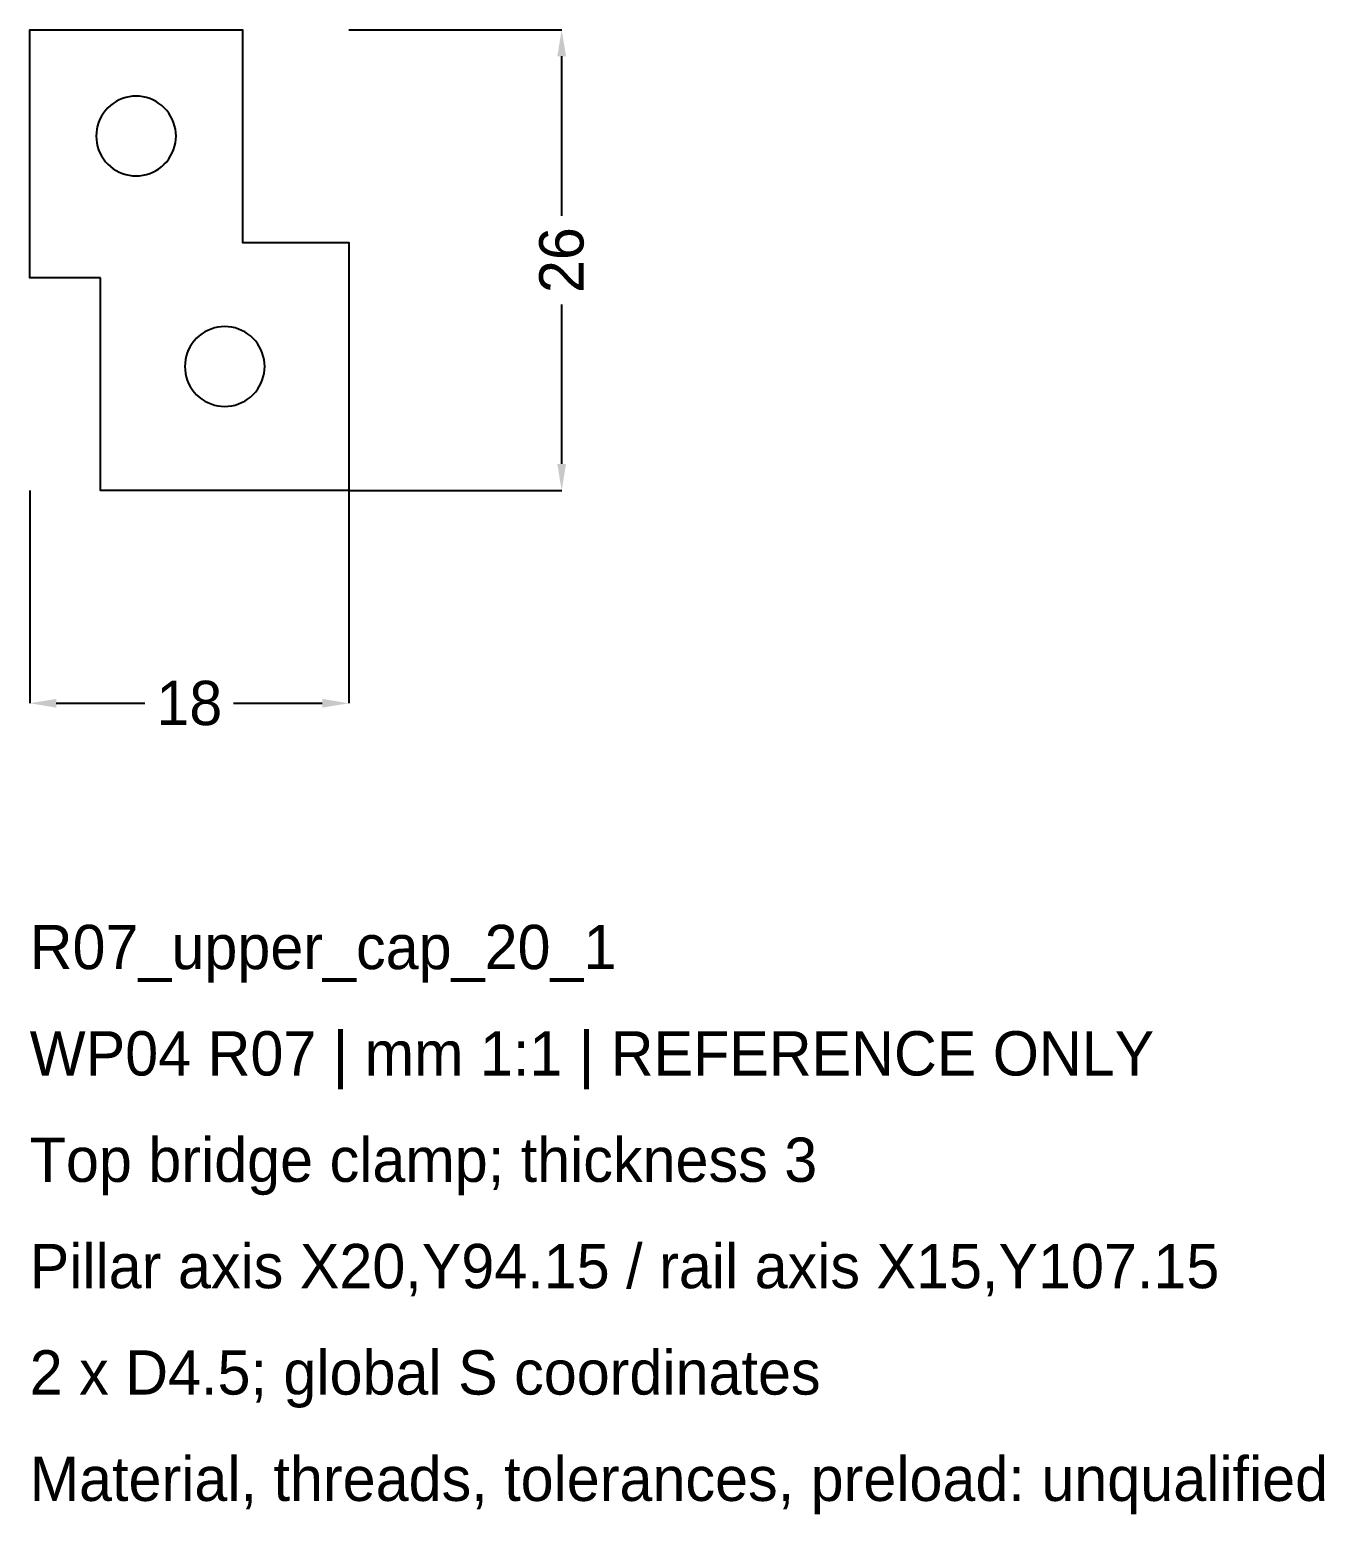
# Model space of a CAD drawing. Header units: millimetres. Extents: x 0 to 1218, y -458 to 26.
# Drawn here: x 0 to 73, y -57.8 to 26 of the extents above; entities that cross this region are included whole.
import ezdxf

# ---------------------------------------------------------------- set-up
doc = ezdxf.new("R2010")
doc.units = ezdxf.units.MM
for name, color, linetype in [('DIMENSIONS', 2, 'Continuous'), ('GEOMETRY', 7, 'Continuous'), ('NOTES', 3, 'Continuous')]:
    doc.layers.add(name, color=color, linetype=linetype)
doc.dimstyles.get("Standard").update_dxf_attribs({"dimtxt": 2.5, "dimasz": 2.5, "dimexe": 1.25, "dimexo": 0.625, "dimtad": 1, "dimcen": 2.5, "dimazin": 3, "dimtfac": 1, "dimtmove": 0, "dimatfit": 3})

# ---------------------------------------------------------------- blocks, each defined once
blk = doc.blocks.new('_CLOSEDFILLED')
at = {"color": 0, "linetype": 'BYBLOCK'}
blk.add_solid([(-1, 0.164), (0, 0), (-1, -0.164)], dxfattribs=at)
blk = doc.blocks.new('*D1')
for p, q in [((0, 0), (0, -12)), ((18, 0), (18, -12)), ((1.5, -12), (6.5, -12)), ((11.5, -12), (16.5, -12))]:
    blk.add_line(p, q)
at = {"layer": 'Defpoints'}
for p in [(0, 0), (18, 0), (0, -12)]:
    blk.add_point(p, dxfattribs=at)
at = {"layer": 'DIMENSIONS', "xscale": 1.5, "yscale": 1.5, "rotation": 180}
blk.add_blockref('_CLOSEDFILLED', (0, -12), dxfattribs=at)
at = {"layer": 'DIMENSIONS', "xscale": 1.5, "yscale": 1.5}
blk.add_blockref('_CLOSEDFILLED', (18, -12), dxfattribs=at)
at = {"layer": 'DIMENSIONS', "insert": (9, -12), "char_height": 2.5, "attachment_point": 5}
blk.add_mtext('18', dxfattribs=at)
blk = doc.blocks.new('*D2')
for p, q in [((18, 26), (30, 26)), ((30, 15.5), (30, 24.5)), ((30, 1.5), (30, 10.5)), ((18, 0), (30, 0))]:
    blk.add_line(p, q)
at = {"layer": 'Defpoints'}
for p in [(18, 26), (18, 0), (30, 0)]:
    blk.add_point(p, dxfattribs=at)
at = {"layer": 'DIMENSIONS', "xscale": 1.5, "yscale": 1.5}
for p, rotation in [((30, 26), 90), ((30, 0), 270)]:
    blk.add_blockref('_CLOSEDFILLED', p, dxfattribs=dict(at, rotation=rotation))
at = {"layer": 'DIMENSIONS', "insert": (30, 13), "char_height": 2.5, "attachment_point": 5, "rotation": 90}
blk.add_mtext('26', dxfattribs=at)

msp = doc.modelspace()

# ---------------------------------------------------------------- linework, layer by layer
at = {"layer": 'GEOMETRY'}
for points in [[(4, 12), (3.75, 12), (3.5, 12), (3.25, 12), (3, 12), (2.75, 12), (2.5, 12), (2.25, 12), (2, 12), (1.75, 12), (1.5, 12), (1.25, 12), (1, 12), (0.75, 12), (0.5, 12), (0.25, 12), (0, 12), (0, 12.25), (0, 12.5), (0, 12.75), (0, 13), (0, 13.25), (0, 13.5), (0, 13.75), (0, 14), (0, 14.25), (0, 14.5), (0, 14.75), (0, 15), (0, 15.25), (0, 15.5), (0, 15.75), (0, 16), (0, 16.25), (0, 16.5), (0, 16.75), (0, 17), (0, 17.25), (0, 17.5), (0, 17.75), (0, 18), (0, 18.25), (0, 18.5), (0, 18.75), (0, 19), (0, 19.25), (0, 19.5), (0, 19.75), (0, 20), (0, 20.25), (0, 20.5), (0, 20.75), (0, 21), (0, 21.25), (0, 21.5), (0, 21.75), (0, 22), (0, 22.25), (0, 22.5), (0, 22.75), (0, 23), (0, 23.25), (0, 23.5), (0, 23.75), (0, 24), (0, 24.25), (0, 24.5), (0, 24.75), (0, 25), (0, 25.25), (0, 25.5), (0, 25.75), (0, 26), (0.25, 26), (0.5, 26), (0.75, 26), (1, 26), (1.25, 26), (1.5, 26), (1.75, 26), (2, 26), (2.25, 26), (2.5, 26), (2.75, 26), (3, 26), (3.25, 26), (3.5, 26), (3.75, 26), (4, 26), (4.25, 26), (4.5, 26), (4.75, 26), (5, 26), (5.25, 26), (5.5, 26), (5.75, 26), (6, 26), (6.25, 26), (6.5, 26), (6.75, 26), (7, 26), (7.25, 26), (7.5, 26), (7.75, 26), (8, 26), (8.25, 26), (8.5, 26), (8.75, 26), (9, 26), (9.25, 26), (9.5, 26), (9.75, 26), (10, 26), (10.25, 26), (10.5, 26), (10.75, 26), (11, 26), (11.25, 26), (11.5, 26), (11.75, 26), (12, 26), (12, 25.75), (12, 25.5), (12, 25.25), (12, 25), (12, 24.75), (12, 24.5), (12, 24.25), (12, 24), (12, 23.75), (12, 23.5), (12, 23.25), (12, 23), (12, 22.75), (12, 22.5), (12, 22.25), (12, 22), (12, 21.75), (12, 21.5), (12, 21.25), (12, 21), (12, 20.75), (12, 20.5), (12, 20.25), (12, 20), (12, 19.75), (12, 19.5), (12, 19.25), (12, 19), (12, 18.75), (12, 18.5), (12, 18.25), (12, 18), (12, 17.75), (12, 17.5), (12, 17.25), (12, 17), (12, 16.75), (12, 16.5), (12, 16.25), (12, 16), (12, 15.75), (12, 15.5), (12, 15.25), (12, 15), (12, 14.75), (12, 14.5), (12, 14.25), (12, 14), (12.25, 14), (12.5, 14), (12.75, 14), (13, 14), (13.25, 14), (13.5, 14), (13.75, 14), (14, 14), (14.25, 14), (14.5, 14), (14.75, 14), (15, 14), (15.25, 14), (15.5, 14), (15.75, 14), (16, 14), (16.25, 14), (16.5, 14), (16.75, 14), (17, 14), (17.25, 14), (17.5, 14), (17.75, 14), (18, 14), (18, 13.75), (18, 13.5), (18, 13.25), (18, 13), (18, 12.75), (18, 12.5), (18, 12.25), (18, 12), (18, 11.75), (18, 11.5), (18, 11.25), (18, 11), (18, 10.75), (18, 10.5), (18, 10.25), (18, 10), (18, 9.75), (18, 9.5), (18, 9.25), (18, 9), (18, 8.75), (18, 8.5), (18, 8.25), (18, 8), (18, 7.75), (18, 7.5), (18, 7.25), (18, 7), (18, 6.75), (18, 6.5), (18, 6.25), (18, 6), (18, 5.75), (18, 5.5), (18, 5.25), (18, 5), (18, 4.75), (18, 4.5), (18, 4.25), (18, 4), (18, 3.75), (18, 3.5), (18, 3.25), (18, 3), (18, 2.75), (18, 2.5), (18, 2.25), (18, 2), (18, 1.75), (18, 1.5), (18, 1.25), (18, 1), (18, 0.75), (18, 0.5), (18, 0.25), (18, 0), (17.75, 0), (17.5, 0), (17.25, 0), (17, 0), (16.75, 0), (16.5, 0), (16.25, 0), (16, 0), (15.75, 0), (15.5, 0), (15.25, 0), (15, 0), (14.75, 0), (14.5, 0), (14.25, 0), (14, 0), (13.75, 0), (13.5, 0), (13.25, 0), (13, 0), (12.75, 0), (12.5, 0), (12.25, 0), (12, 0), (11.75, 0), (11.5, 0), (11.25, 0), (11, 0), (10.75, 0), (10.5, 0), (10.25, 0), (10, 0), (9.75, 0), (9.5, 0), (9.25, 0), (9, 0), (8.75, 0), (8.5, 0), (8.25, 0), (8, 0), (7.75, 0), (7.5, 0), (7.25, 0), (7, 0), (6.75, 0), (6.5, 0), (6.25, 0), (6, 0), (5.75, 0), (5.5, 0), (5.25, 0), (5, 0), (4.75, 0), (4.5, 0), (4.25, 0), (4, 0), (4, 0.25), (4, 0.5), (4, 0.75), (4, 1), (4, 1.25), (4, 1.5), (4, 1.75), (4, 2), (4, 2.25), (4, 2.5), (4, 2.75), (4, 3), (4, 3.25), (4, 3.5), (4, 3.75), (4, 4), (4, 4.25), (4, 4.5), (4, 4.75), (4, 5), (4, 5.25), (4, 5.5), (4, 5.75), (4, 6), (4, 6.25), (4, 6.5), (4, 6.75), (4, 7), (4, 7.25), (4, 7.5), (4, 7.75), (4, 8), (4, 8.25), (4, 8.5), (4, 8.75), (4, 9), (4, 9.25), (4, 9.5), (4, 9.75), (4, 10), (4, 10.25), (4, 10.5), (4, 10.75), (4, 11), (4, 11.25), (4, 11.5), (4, 11.75)], [(8.25, 20), (8.2414, 20.1961), (8.2158, 20.3907), (8.1733, 20.5823), (8.1143, 20.7695), (8.0392, 20.9509), (7.9486, 21.125), (7.8431, 21.2905), (7.7236, 21.4463), (7.591, 21.591), (7.4463, 21.7236), (7.2905, 21.8431), (7.125, 21.9486), (6.9509, 22.0392), (6.7695, 22.1143), (6.5823, 22.1733), (6.3907, 22.2158), (6.1961, 22.2414), (6, 22.25), (5.8039, 22.2414), (5.6093, 22.2158), (5.4177, 22.1733), (5.2305, 22.1143), (5.0491, 22.0392), (4.875, 21.9486), (4.7095, 21.8431), (4.5537, 21.7236), (4.409, 21.591), (4.2764, 21.4463), (4.1569, 21.2905), (4.0514, 21.125), (3.9608, 20.9509), (3.8857, 20.7695), (3.8267, 20.5823), (3.7842, 20.3907), (3.7586, 20.1961), (3.75, 20), (3.7586, 19.8039), (3.7842, 19.6093), (3.8267, 19.4177), (3.8857, 19.2305), (3.9608, 19.0491), (4.0514, 18.875), (4.1569, 18.7095), (4.2764, 18.5537), (4.409, 18.409), (4.5537, 18.2764), (4.7095, 18.1569), (4.875, 18.0514), (5.0491, 17.9608), (5.2305, 17.8857), (5.4177, 17.8267), (5.6093, 17.7842), (5.8039, 17.7586), (6, 17.75), (6.1961, 17.7586), (6.3907, 17.7842), (6.5823, 17.8267), (6.7695, 17.8857), (6.9509, 17.9608), (7.125, 18.0514), (7.2905, 18.1569), (7.4463, 18.2764), (7.591, 18.409), (7.7236, 18.5537), (7.8431, 18.7095), (7.9486, 18.875), (8.0392, 19.0491), (8.1143, 19.2305), (8.1733, 19.4177), (8.2158, 19.6093), (8.2414, 19.8039)], [(13.25, 7), (13.2414, 7.1961), (13.2158, 7.3907), (13.1733, 7.5823), (13.1143, 7.7695), (13.0392, 7.9509), (12.9486, 8.125), (12.8431, 8.2905), (12.7236, 8.4463), (12.591, 8.591), (12.4463, 8.7236), (12.2905, 8.8431), (12.125, 8.9486), (11.9509, 9.0392), (11.7695, 9.1143), (11.5823, 9.1733), (11.3907, 9.2158), (11.1961, 9.2414), (11, 9.25), (10.8039, 9.2414), (10.6093, 9.2158), (10.4177, 9.1733), (10.2305, 9.1143), (10.0491, 9.0392), (9.875, 8.9486), (9.7095, 8.8431), (9.5537, 8.7236), (9.409, 8.591), (9.2764, 8.4463), (9.1569, 8.2905), (9.0514, 8.125), (8.9608, 7.9509), (8.8857, 7.7695), (8.8267, 7.5823), (8.7842, 7.3907), (8.7586, 7.1961), (8.75, 7), (8.7586, 6.8039), (8.7842, 6.6093), (8.8267, 6.4177), (8.8857, 6.2305), (8.9608, 6.0491), (9.0514, 5.875), (9.1569, 5.7095), (9.2764, 5.5537), (9.409, 5.409), (9.5537, 5.2764), (9.7095, 5.1569), (9.875, 5.0514), (10.0491, 4.9608), (10.2305, 4.8857), (10.4177, 4.8267), (10.6093, 4.7842), (10.8039, 4.7586), (11, 4.75), (11.1961, 4.7586), (11.3907, 4.7842), (11.5823, 4.8267), (11.7695, 4.8857), (11.9509, 4.9608), (12.125, 5.0514), (12.2905, 5.1569), (12.4463, 5.2764), (12.591, 5.409), (12.7236, 5.5537), (12.8431, 5.7095), (12.9486, 5.875), (13.0392, 6.0491), (13.1143, 6.2305), (13.1733, 6.4177), (13.2158, 6.6093), (13.2414, 6.8039)]]:
    msp.add_lwpolyline(points, close=True, dxfattribs=at)

# ---------------------------------------------------------------- texts
at = {"layer": 'NOTES'}
for s, p in [('R07_upper_cap_20_1', (0, -27)), ('WP04 R07 | mm 1:1 | REFERENCE ONLY', (0, -33)), ('Top bridge clamp; thickness 3', (0, -39)), ('Pillar axis X20,Y94.15 / rail axis X15,Y107.15', (0, -45)), ('2 x D4.5; global S coordinates', (0, -51)), ('Material, threads, tolerances, preload: unqualified', (0, -57))]:
    msp.add_text(s, height=2.5, dxfattribs=at).set_placement(p)

# ---------------------------------------------------------------- dimensions: what is measured, and where the dimension line sits
at = {"layer": 'DIMENSIONS'}
dim = msp.add_linear_dim(base=(30, 0), p1=(18, 0), p2=(18, 26), angle=90, dimstyle='Standard', override={"dimtxt": 2.5, "dimasz": 1.5, "dimdec": 3}, dxfattribs=at)
dim.commit()
dim.dimension.update_dxf_attribs({"geometry": '*D2', "text_midpoint": (30, 13)})
dim = msp.add_linear_dim(base=(0, -12), p1=(0, 0), p2=(18, 0), dimstyle='Standard', override={"dimtxt": 2.5, "dimasz": 1.5, "dimdec": 3}, dxfattribs=at)
dim.commit()
dim.dimension.update_dxf_attribs({"geometry": '*D1', "text_midpoint": (9, -12)})

doc.saveas('drawing.dxf')
